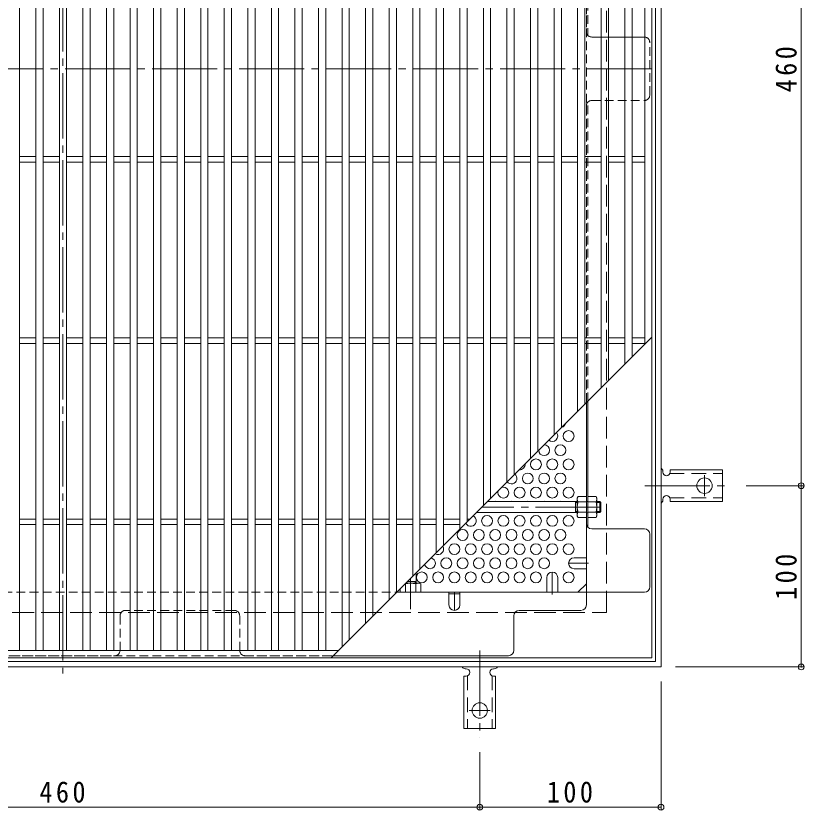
# Model space of a CAD drawing. Units: millimetres at full size, sheet at 1:4. Extents: x -953 to 1047, y -779 to 782.
# Drawn here: x -523.3 to -88.3, y -84.4 to 353.8 of the extents above; entities that cross this region are included whole.
import ezdxf

# ---------------------------------------------------------------- set-up
doc = ezdxf.new("R2010")
doc.units = ezdxf.units.MM
doc.header["$LTSCALE"] = 4
doc.header["$PDMODE"] = 32
doc.header["$PDSIZE"] = 3.2
for name, pattern in [('CHAIN1', [8, 5, -1, 1, -1]), ('CHAIN2', [12, 9, -1, 1, -1]), ('DASHED1', [1.8, 1.2, -0.6]), ('DASHED2', [3, 2, -1]), ('DASHED3', [4, 3, -1])]:
    doc.linetypes.add(name, pattern=pattern)
for name, color, linetype, lineweight in [('A-1_躯体', 3, 'Continuous', 9), ('A-2_仕上', 3, 'Continuous', 9), ('A-4_その他', 7, 'Continuous', 9), ('A-6_寸法', 2, 'Continuous', 9), ('A-7_ハッチ', 2, 'Continuous', 9), ('A-8_記号', 2, 'Continuous', 9), ('A-A_ﾊｯﾁ-ﾜｸ', 3, 'Continuous', 9), ('A-B_ﾊｯﾁ', 2, 'Continuous', 9)]:
    doc.layers.add(name, color=color, linetype=linetype, lineweight=lineweight)
doc.styles.add('ＭＳ ゴシック', font='')
doc.styles.get('ＭＳ ゴシック').set_extended_font_data('MS Gothic')

msp = doc.modelspace()

# ---------------------------------------------------------------- linework, layer by layer
at = {"layer": 'A-1_躯体', "color": 2}
for p, q in [((-167.292, 654.615), (-167.292, -5.385)), ((-170.292, 651.615), (-170.292, -2.385)), ((-170.292, -2.385), (-824.292, -2.385)), ((-167.292, -5.385), (-827.292, -5.385))]:
    msp.add_line(p, q, dxfattribs=at)
at = {"layer": 'A-1_躯体', "color": 2, "linetype": 'DASHED3'}
for p, q in [((-197.292, 24.615), (-197.292, 624.615)), ((-797.292, 24.615), (-197.292, 24.615))]:
    msp.add_line(p, q, dxfattribs=at)
at = {"layer": 'A-1_躯体'}
for p, q in [((-213.492, 85.812), (-263.095, 85.812)), ((-214.492, 79.812), (-214.492, 85.812)), ((-214.492, 85.312), (-213.492, 85.312)), ((-200.992, 85.812), (-202.692, 85.812)), ((-202.692, 85.312), (-200.492, 85.312)), ((-200.992, 79.812), (-200.992, 85.812)), ((-200.992, 85.812), (-200.492, 85.312)), ((-200.492, 80.312), (-200.492, 85.312)), ((-213.492, 79.812), (-269.095, 79.812)), ((-214.492, 80.312), (-213.492, 80.312)), ((-202.692, 80.312), (-200.492, 80.312)), ((-200.992, 79.812), (-202.692, 79.812)), ((-200.992, 79.812), (-200.492, 80.312)), ((-302.492, 46.416), (-302.492, 40.812)), ((-307.992, 40.916), (-307.992, 40.812)), ((-307.095, 41.812), (-302.492, 41.812)), ((-302.992, 41.812), (-302.992, 40.812))]:
    msp.add_line(p, q, dxfattribs=at)
at = {"layer": 'A-1_躯体', "linetype": 'CHAIN2'}
for p, q in [((-200.492, 82.812), (-266.095, 82.812)), ((-305.492, 43.416), (-305.492, 26.579))]:
    msp.add_line(p, q, dxfattribs=at)
at = {"layer": 'A-2_仕上'}
for p, q in [((-172.291, 649.615), (-172.291, -0.385)), ((-521.292, 3.615), (-521.292, 645.615)), ((-512.292, 3.615), (-512.292, 645.615)), ((-508.292, 3.615), (-508.292, 645.615)), ((-499.292, 3.615), (-499.292, 645.615)), ((-495.292, 3.615), (-495.292, 645.615)), ((-486.292, 3.615), (-486.292, 645.615)), ((-482.292, 3.615), (-482.292, 645.615)), ((-473.292, 3.615), (-473.292, 645.615)), ((-469.292, 3.615), (-469.292, 645.615)), ((-460.292, 3.615), (-460.292, 645.615)), ((-456.293, 3.615), (-456.293, 645.615)), ((-447.292, 3.615), (-447.292, 645.615)), ((-443.292, 3.615), (-443.292, 645.615)), ((-434.292, 3.615), (-434.292, 645.615)), ((-430.293, 3.615), (-430.293, 645.615)), ((-421.292, 3.615), (-421.292, 645.615)), ((-417.292, 3.615), (-417.292, 645.615)), ((-408.292, 3.615), (-408.292, 645.615)), ((-404.293, 3.615), (-404.293, 645.615)), ((-395.292, 3.615), (-395.292, 645.615)), ((-391.292, 3.615), (-391.292, 645.615)), ((-382.293, 3.615), (-382.293, 645.615)), ((-378.293, 3.615), (-378.293, 645.615)), ((-369.292, 3.615), (-369.292, 645.615)), ((-365.292, 3.615), (-365.292, 645.615)), ((-356.293, 3.615), (-356.293, 645.615)), ((-352.293, 3.615), (-352.293, 645.615)), ((-343.292, 5.615), (-343.292, 645.615)), ((-339.293, 9.615), (-339.293, 645.615)), ((-330.292, 18.615), (-330.292, 645.615)), ((-326.292, 22.615), (-326.292, 645.615)), ((-317.292, 31.615), (-317.292, 645.615)), ((-313.292, 35.615), (-313.292, 645.615)), ((-304.292, 44.615), (-304.292, 645.615)), ((-300.292, 48.615), (-300.292, 645.615)), ((-291.292, 57.615), (-291.292, 645.615)), ((-287.292, 61.615), (-287.292, 645.615)), ((-278.292, 70.615), (-278.292, 645.615)), ((-274.292, 74.615), (-274.292, 645.615)), ((-265.292, 83.616), (-265.292, 645.615)), ((-261.292, 87.616), (-261.292, 645.615)), ((-252.292, 96.616), (-252.292, 645.615)), ((-248.292, 645.615), (-248.292, 100.616)), ((-239.291, 645.615), (-239.291, 109.616)), ((-235.292, 645.615), (-235.292, 113.616)), ((-226.291, 645.615), (-226.291, 122.616)), ((-222.291, 645.615), (-222.291, 126.616)), ((-213.291, 135.616), (-213.291, 645.615)), ((-209.291, 139.616), (-209.291, 645.615)), ((-200.291, 148.616), (-200.291, 645.615)), ((-196.291, 152.616), (-196.291, 645.615)), ((-187.291, 161.616), (-187.291, 645.615)), ((-183.291, 165.616), (-183.291, 645.615)), ((-176.292, 172.616), (-176.292, 645.615)), ((-521.293, 276.115), (-512.292, 276.115)), ((-508.292, 276.115), (-499.292, 276.115)), ((-495.293, 276.115), (-486.292, 276.115)), ((-482.292, 276.115), (-473.292, 276.115)), ((-469.293, 276.115), (-460.292, 276.115)), ((-456.293, 276.115), (-447.292, 276.115)), ((-443.293, 276.115), (-434.292, 276.115)), ((-430.293, 276.115), (-421.292, 276.115)), ((-417.293, 276.115), (-408.292, 276.115)), ((-404.293, 276.115), (-395.292, 276.115)), ((-391.293, 276.115), (-382.293, 276.115)), ((-378.293, 276.115), (-369.292, 276.115)), ((-365.293, 276.115), (-356.293, 276.115)), ((-352.293, 276.115), (-343.292, 276.115)), ((-339.293, 276.115), (-330.292, 276.115)), ((-326.293, 276.115), (-317.292, 276.115)), ((-313.293, 276.115), (-304.292, 276.115)), ((-300.292, 276.115), (-291.292, 276.115)), ((-287.292, 276.115), (-278.292, 276.115)), ((-274.292, 276.115), (-265.292, 276.115)), ((-261.292, 276.115), (-252.292, 276.115)), ((-248.292, 276.115), (-239.291, 276.115)), ((-235.292, 276.115), (-226.291, 276.115)), ((-222.292, 276.115), (-213.291, 276.115)), ((-209.292, 276.115), (-200.291, 276.115)), ((-196.291, 276.115), (-187.291, 276.115)), ((-183.291, 276.115), (-176.292, 276.115)), ((-521.293, 273.115), (-512.292, 273.115)), ((-508.292, 273.115), (-499.292, 273.115)), ((-495.293, 273.115), (-486.292, 273.115)), ((-482.292, 273.115), (-473.292, 273.115)), ((-469.293, 273.115), (-460.292, 273.115)), ((-456.293, 273.115), (-447.292, 273.115)), ((-443.293, 273.115), (-434.292, 273.115)), ((-430.293, 273.115), (-421.292, 273.115)), ((-417.293, 273.115), (-408.292, 273.115)), ((-404.293, 273.115), (-395.292, 273.115)), ((-391.293, 273.115), (-382.293, 273.115)), ((-378.293, 273.115), (-369.292, 273.115)), ((-365.293, 273.115), (-356.293, 273.115)), ((-352.293, 273.115), (-343.292, 273.115)), ((-339.293, 273.115), (-330.292, 273.115)), ((-326.293, 273.115), (-317.292, 273.115)), ((-313.293, 273.115), (-304.292, 273.115)), ((-300.292, 273.115), (-291.292, 273.115)), ((-287.292, 273.115), (-278.292, 273.115)), ((-274.292, 273.115), (-265.292, 273.115)), ((-261.292, 273.115), (-252.292, 273.115)), ((-248.292, 273.115), (-239.291, 273.115)), ((-235.292, 273.115), (-226.291, 273.115)), ((-222.292, 273.115), (-213.291, 273.115)), ((-209.292, 273.115), (-200.291, 273.115)), ((-196.291, 273.115), (-187.291, 273.115)), ((-183.291, 273.115), (-176.292, 273.115)), ((-521.293, 176.115), (-512.292, 176.115)), ((-508.292, 176.115), (-499.292, 176.115)), ((-495.293, 176.115), (-486.292, 176.115)), ((-482.292, 176.115), (-473.292, 176.115)), ((-469.293, 176.115), (-460.292, 176.115)), ((-456.293, 176.115), (-447.292, 176.115)), ((-443.293, 176.115), (-434.292, 176.115)), ((-430.293, 176.115), (-421.292, 176.115)), ((-417.293, 176.115), (-408.292, 176.115)), ((-404.293, 176.115), (-395.292, 176.115)), ((-391.293, 176.115), (-382.293, 176.115)), ((-378.293, 176.115), (-369.292, 176.115)), ((-365.293, 176.115), (-356.293, 176.115)), ((-352.293, 176.115), (-343.292, 176.115)), ((-172.291, 176.616), (-349.292, -0.385)), ((-339.293, 176.115), (-330.292, 176.115)), ((-326.293, 176.115), (-317.292, 176.115)), ((-313.293, 176.115), (-304.292, 176.115)), ((-300.292, 176.115), (-291.292, 176.115)), ((-287.292, 176.115), (-278.292, 176.115)), ((-274.292, 176.115), (-265.292, 176.115)), ((-261.292, 176.115), (-252.292, 176.115)), ((-248.292, 176.115), (-239.291, 176.115)), ((-235.292, 176.115), (-226.291, 176.115)), ((-222.292, 176.115), (-213.291, 176.115)), ((-209.292, 176.115), (-200.291, 176.115)), ((-196.291, 176.115), (-187.291, 176.115)), ((-183.291, 176.115), (-176.292, 176.115)), ((-521.293, 173.115), (-512.292, 173.115)), ((-508.292, 173.115), (-499.292, 173.115)), ((-495.293, 173.115), (-486.292, 173.115)), ((-482.292, 173.115), (-473.292, 173.115)), ((-469.293, 173.115), (-460.292, 173.115)), ((-456.293, 173.115), (-447.292, 173.115)), ((-443.293, 173.115), (-434.292, 173.115)), ((-430.293, 173.115), (-421.292, 173.115)), ((-417.293, 173.115), (-408.292, 173.115)), ((-404.293, 173.115), (-395.292, 173.115)), ((-391.293, 173.115), (-382.293, 173.115)), ((-378.293, 173.115), (-369.292, 173.115)), ((-365.293, 173.115), (-356.293, 173.115)), ((-352.293, 173.115), (-343.292, 173.115)), ((-339.293, 173.115), (-330.292, 173.115)), ((-326.293, 173.115), (-317.292, 173.115)), ((-313.293, 173.115), (-304.292, 173.115)), ((-300.292, 173.115), (-291.292, 173.115)), ((-287.292, 173.115), (-278.292, 173.115)), ((-274.292, 173.115), (-265.292, 173.115)), ((-261.292, 173.115), (-252.292, 173.115)), ((-248.292, 173.115), (-239.291, 173.115)), ((-235.292, 173.115), (-226.291, 173.115)), ((-222.292, 173.115), (-213.291, 173.115)), ((-209.292, 173.115), (-200.291, 173.115)), ((-196.291, 173.115), (-187.291, 173.115)), ((-183.291, 173.115), (-176.292, 173.115)), ((-521.293, 76.115), (-512.292, 76.115)), ((-508.292, 76.115), (-499.292, 76.115)), ((-495.293, 76.115), (-486.292, 76.115)), ((-482.292, 76.115), (-473.292, 76.115)), ((-469.293, 76.115), (-460.292, 76.115)), ((-456.293, 76.115), (-447.292, 76.115)), ((-443.293, 76.115), (-434.292, 76.115)), ((-430.293, 76.115), (-421.292, 76.115)), ((-417.293, 76.115), (-408.292, 76.115)), ((-404.293, 76.115), (-395.292, 76.115)), ((-391.293, 76.115), (-382.293, 76.115)), ((-378.293, 76.115), (-369.292, 76.115)), ((-365.293, 76.115), (-356.293, 76.115)), ((-352.293, 76.115), (-343.292, 76.115)), ((-339.293, 76.115), (-330.292, 76.115)), ((-326.293, 76.115), (-317.292, 76.115)), ((-313.293, 76.115), (-304.292, 76.115)), ((-300.292, 76.115), (-291.292, 76.115)), ((-287.292, 76.115), (-278.292, 76.115)), ((-274.292, 76.115), (-272.792, 76.115)), ((-521.293, 73.115), (-512.292, 73.115)), ((-508.292, 73.115), (-499.292, 73.115)), ((-495.293, 73.115), (-486.292, 73.115)), ((-482.292, 73.115), (-473.292, 73.115)), ((-469.293, 73.115), (-460.292, 73.115)), ((-456.293, 73.115), (-447.292, 73.115)), ((-443.293, 73.115), (-434.292, 73.115)), ((-430.293, 73.115), (-421.292, 73.115)), ((-417.293, 73.115), (-408.292, 73.115)), ((-404.293, 73.115), (-395.292, 73.115)), ((-391.293, 73.115), (-382.293, 73.115)), ((-378.293, 73.115), (-369.292, 73.115)), ((-365.293, 73.115), (-356.293, 73.115)), ((-352.293, 73.115), (-343.292, 73.115)), ((-339.293, 73.115), (-330.292, 73.115)), ((-326.293, 73.115), (-317.292, 73.115)), ((-313.293, 73.115), (-304.292, 73.115)), ((-300.292, 73.115), (-291.292, 73.115)), ((-287.292, 73.115), (-278.292, 73.115)), ((-345.292, 3.615), (-822.292, 3.615)), ((-172.291, -0.385), (-822.292, -0.385))]:
    msp.add_line(p, q, dxfattribs=at)
at = {"layer": 'A-4_その他'}
for p, q in [((-89.914, 94.616), (-89.914, 554.615)), ((-88.714, 94.616), (-120.292, 94.616)), ((-89.914, -5.385), (-89.914, 94.616)), ((-88.714, -5.385), (-159.292, -5.385)), ((-167.292, -83.962), (-167.292, -13.385)), ((-267.292, -83.962), (-267.292, -52.385)), ((-727.291, -82.762), (-267.292, -82.762)), ((-267.292, -82.762), (-167.292, -82.762))]:
    msp.add_line(p, q, dxfattribs=at)
for p in [(-89.914, 94.616), (-89.914, -5.385), (-267.292, -82.762), (-167.292, -82.762)]:
    msp.add_point(p, dxfattribs=at)
at = {"layer": 'A-6_寸法'}
for centre in [(-218.292, 121.965), (-222.792, 114.171), (-236.292, 106.377), (-227.292, 106.377), (-218.292, 106.377), (-240.792, 98.583), (-231.792, 98.583), (-222.792, 98.583), (-245.292, 90.788), (-236.292, 90.788), (-227.292, 90.788), (-218.292, 90.788), (-263.292, 75.2), (-254.292, 75.2), (-245.292, 75.2), (-236.292, 75.2), (-227.292, 75.2), (-218.292, 75.2), (-276.792, 67.406), (-267.792, 67.406), (-258.792, 67.406), (-249.792, 67.406), (-240.792, 67.406), (-231.792, 67.406), (-222.792, 67.406), (-281.292, 59.612), (-272.292, 59.612), (-263.292, 59.612), (-254.292, 59.612), (-245.292, 59.612), (-236.292, 59.612), (-227.292, 59.612), (-218.292, 59.612), (-285.792, 51.817), (-276.792, 51.817), (-267.792, 51.817), (-258.792, 51.817), (-249.792, 51.817), (-240.792, 51.817), (-231.792, 51.817), (-299.292, 44.023), (-290.292, 44.023), (-281.292, 44.023), (-272.292, 44.023), (-263.292, 44.023), (-254.292, 44.023), (-245.292, 44.023), (-236.292, 44.023), (-218.292, 44.023)]:
    msp.add_circle(centre, 3, dxfattribs=at)
for centre, start, end in [((-222.792, 129.76), 284.19114, 345.80886), ((-227.292, 121.965), 229.72788, 40.27212), ((-231.792, 114.171), 181.04974, 88.95026), ((-245.292, 106.377), 265.60418, 4.39582), ((-249.792, 98.583), 217.783, 52.217), ((-254.292, 90.788), 160.56655, 109.43345), ((-258.792, 82.994), 69.91728, 110.08272), ((-249.792, 82.994), 69.91728, 110.08272), ((-240.792, 82.994), 69.91728, 110.08272), ((-231.792, 82.994), 69.91728, 110.08272), ((-222.792, 82.994), 69.91728, 110.08272), ((-272.292, 75.2), 205.5078, 64.4922), ((-290.292, 59.612), 238.57556, 31.42444), ((-294.792, 51.817), 192.19854, 77.80146)]:
    msp.add_arc(centre, 3, start, end, dxfattribs=at)
at = {"layer": 'A-7_ハッチ', "linetype": 'CHAIN2'}
for p, q in [((-497.292, 658.212), (-497.292, -8.981)), ((-172.135, 324.615), (-822.017, 324.615))]:
    msp.add_line(p, q, dxfattribs=at)
at = {"layer": 'A-7_ハッチ', "linetype": 'DASHED1'}
for p, q in [((-208.492, 140.416), (-208.492, 620.419)), ((-207.692, 577.462), (-207.692, 343.076)), ((-176.488, 342.116), (-205.492, 342.116)), ((-173.488, 310.115), (-173.488, 339.116)), ((-205.492, 307.115), (-176.488, 307.115)), ((-207.692, 141.216), (-207.692, 306.154)), ((-207.692, 85.812), (-208.492, 85.812)), ((-207.692, 79.612), (-208.492, 79.612)), ((-818.095, 35.812), (-313.095, 35.812)), ((-465.792, 22.812), (-465.792, 3.812)), ((-402.792, 25.812), (-462.792, 25.812)), ((-399.792, 22.812), (-399.792, 3.812)), ((-525.792, 0.812), (-468.792, 0.812)), ((-396.792, 0.812), (-348.095, 0.812))]:
    msp.add_line(p, q, dxfattribs=at)
at = {"layer": 'A-7_ハッチ'}
for p, q in [((-208.492, 28.812), (-208.492, 140.416)), ((-207.692, 71.773), (-207.692, 141.216)), ((-176.488, 70.813), (-205.492, 70.813)), ((-173.488, 38.812), (-173.488, 67.813)), ((-213.104, 35.812), (-208.492, 40.424)), ((-313.095, 35.812), (-176.488, 35.812)), ((-284.292, 35.012), (-278.292, 35.012)), ((-248.493, 3.812), (-248.493, 22.812)), ((-245.493, 25.812), (-211.492, 25.812)), ((-348.095, 0.812), (-251.493, 0.812))]:
    msp.add_line(p, q, dxfattribs=at)
at = {"layer": 'A-7_ハッチ', "linetype": 'DASHED1'}
for centre, start, end in [((-205.492, 345.116), 180, 270), ((-176.488, 339.116), 0, 90), ((-205.492, 304.115), 90, 180), ((-176.488, 310.115), 270, 0), ((-462.792, 22.812), 90, 180), ((-402.792, 22.812), 0, 90), ((-468.792, 3.812), 270, 0), ((-396.792, 3.812), 180, 270)]:
    msp.add_arc(centre, 3, start, end, dxfattribs=at)
at = {"layer": 'A-7_ハッチ'}
for centre, start, end in [((-205.492, 73.813), 180, 270), ((-176.488, 67.813), 0, 90), ((-176.488, 38.812), 270, 0), ((-211.492, 28.812), 270, 0), ((-245.493, 22.812), 90, 180), ((-251.493, 3.812), 270, 0)]:
    msp.add_arc(centre, 3, start, end, dxfattribs=at)
at = {"layer": 'A-8_記号'}
for p, q in [((-215.292, 54.817), (-208.492, 54.817)), ((-215.292, 48.817), (-208.492, 48.817)), ((-230.292, 43.962), (-230.292, 35.812)), ((-224.292, 43.962), (-224.292, 35.812)), ((-284.292, 28.812), (-284.292, 35.812)), ((-278.292, 28.812), (-278.292, 35.812))]:
    msp.add_line(p, q, dxfattribs=at)
at = {"layer": 'A-8_記号', "linetype": 'CHAIN1'}
for p, q in [((-207.292, 51.817), (-218.292, 51.817)), ((-227.292, 34.612), (-227.292, 46.962)), ((-281.292, 35.812), (-281.292, 25.812))]:
    msp.add_line(p, q, dxfattribs=at)
at = {"layer": 'A-8_記号'}
for centre, start, end in [((-215.292, 51.817), 90, 270), ((-227.292, 43.962), 0, 180), ((-281.292, 28.812), 180, 0)]:
    msp.add_arc(centre, 3, start, end, dxfattribs=at)
at = {"layer": 'A-A_ﾊｯﾁ-ﾜｸ', "color": 2, "linetype": 'DASHED1'}
for p, q in [((-208.492, 575.582), (-208.492, 345.116)), ((-205.492, 342.116), (-176.488, 342.116)), ((-173.488, 310.115), (-173.488, 339.116)), ((-205.492, 307.115), (-176.488, 307.115)), ((-208.492, 304.115), (-208.492, 140.416)), ((-743.091, 0.812), (-348.095, 0.812))]:
    msp.add_line(p, q, dxfattribs=at)
at = {"layer": 'A-A_ﾊｯﾁ-ﾜｸ'}
for p, q in [((-166.292, 102.616), (-166.292, 102.116)), ((-162.292, 103.366), (-162.292, 102.116)), ((-162.292, 103.366), (-133.292, 103.366)), ((-133.292, 85.866), (-133.292, 103.366)), ((-166.292, 87.12), (-166.292, 86.607)), ((-162.292, 85.866), (-162.292, 87.116)), ((-162.292, 85.866), (-133.292, 85.866)), ((-274.787, -6.385), (-275.3, -6.385)), ((-259.292, -6.385), (-259.792, -6.385)), ((-276.042, -10.385), (-274.792, -10.385)), ((-276.042, -10.385), (-276.042, -39.385)), ((-258.541, -10.385), (-259.791, -10.385)), ((-258.541, -10.385), (-258.541, -39.385)), ((-276.042, -39.385), (-258.541, -39.385))]:
    msp.add_line(p, q, dxfattribs=at)
at = {"layer": 'A-A_ﾊｯﾁ-ﾜｸ', "linetype": 'DASHED2'}
for p, q in [((-162.438, 101.366), (-133.292, 101.366)), ((-162.438, 87.866), (-133.292, 87.866)), ((-274.042, -10.239), (-274.042, -39.385)), ((-260.541, -10.239), (-260.541, -39.385))]:
    msp.add_line(p, q, dxfattribs=at)
at = {"layer": 'A-A_ﾊｯﾁ-ﾜｸ', "color": 7, "linetype": 'CHAIN2'}
for p, q in [((-143.292, 100.392), (-143.292, 88.84)), ((-176.292, 94.616), (-128.292, 94.616)), ((-267.292, 3.616), (-267.292, -44.385)), ((-261.516, -29.385), (-273.068, -29.385))]:
    msp.add_line(p, q, dxfattribs=at)
at = {"layer": 'A-A_ﾊｯﾁ-ﾜｸ'}
for centre in [(-143.292, 94.616), (-267.292, -29.385)]:
    msp.add_circle(centre, 4.25, dxfattribs=at)
at = {"layer": 'A-A_ﾊｯﾁ-ﾜｸ', "color": 2, "linetype": 'DASHED1'}
for centre, start, end in [((-205.492, 345.116), 180, 270), ((-176.488, 339.116), 0, 90), ((-205.492, 304.115), 90, 180), ((-176.488, 310.115), 270, 0)]:
    msp.add_arc(centre, 3, start, end, dxfattribs=at)
at = {"layer": 'A-A_ﾊｯﾁ-ﾜｸ'}
for centre, start, end in [((-168.292, 102.616), 0.27597, 60.00049), ((-164.292, 102.116), 180, 0), ((-164.292, 87.116), 0, 179.86671), ((-168.292, 86.616), 299.99928, 359.75838), ((-275.292, -4.385), 209.99928, 269.75838), ((-274.792, -8.385), 270, 89.86671), ((-259.791, -8.385), 90, 270), ((-259.292, -4.385), 270.27597, 330.00049)]:
    msp.add_arc(centre, 2, start, end, dxfattribs=at)
at = {"layer": 'A-B_ﾊｯﾁ'}
for p, q in [((-213.492, 87.812), (-213.059, 88.562)), ((-213.492, 77.812), (-213.492, 87.812)), ((-208.492, 88.562), (-213.059, 88.562)), ((-208.492, 77.062), (-208.492, 88.562)), ((-207.692, 77.062), (-207.692, 88.562)), ((-207.692, 88.562), (-203.125, 88.562)), ((-202.692, 87.812), (-203.125, 88.562)), ((-202.692, 77.812), (-202.692, 87.812)), ((-213.059, 85.675), (-208.492, 85.675)), ((-203.125, 85.675), (-207.692, 85.675)), ((-213.059, 79.949), (-208.492, 79.949)), ((-203.125, 79.949), (-207.692, 79.949)), ((-213.492, 77.812), (-213.059, 77.062)), ((-208.492, 77.062), (-213.059, 77.062)), ((-207.692, 77.062), (-203.125, 77.062)), ((-202.692, 77.812), (-203.125, 77.062)), ((-308.355, 40.379), (-308.355, 35.812)), ((-308.095, 40.812), (-300.492, 40.812)), ((-302.628, 40.379), (-302.628, 35.812)), ((-300.492, 40.812), (-299.742, 40.379)), ((-299.742, 35.812), (-299.742, 40.379)), ((-311.242, 35.812), (-311.242, 37.666))]:
    msp.add_line(p, q, dxfattribs=at)
for centre, radius, start, end in [((-210.21, 86.917), 3.29, 149.99998, 176.07924), ((-205.974, 86.917), 3.29, 3.92076, 30.00002), ((-210.757, 87.152), 2.735, 180.2103, 212.68507), ((-203.809, 82.812), 9.683, 162.79973, 197.20026), ((-205.426, 87.152), 2.735, 327.31493, 359.7897), ((-212.374, 82.812), 9.683, 342.79974, 17.20027), ((-210.757, 78.472), 2.735, 147.31491, 179.78969), ((-205.426, 78.472), 2.735, 0.21031, 32.68509), ((-210.21, 78.707), 3.29, 183.92075, 210), ((-205.974, 78.707), 3.29, 330, 356.07925), ((-309.832, 38.077), 2.735, 57.31491, 59.9618), ((-305.492, 31.129), 9.683, 72.79973, 107.20026), ((-301.151, 38.077), 2.735, 90.2103, 122.68507), ((-301.386, 37.53), 3.29, 59.99998, 86.07924)]:
    msp.add_arc(centre, radius, start, end, dxfattribs=at)

# ---------------------------------------------------------------- texts
at = {"layer": 'A-4_その他', "color": 2, "char_height": 11.73, "attachment_point": 7, "rotation": 90, "style": 'ＭＳ ゴシック'}
for s, insert in [('\\T1.27;\\W0.9;460', (-92.314, 311.616)), ('\\T1.27;\\W0.9;100', (-92.314, 31.616))]:
    msp.add_mtext(s, dxfattribs=dict(at, insert=insert))
at = {"layer": 'A-4_その他', "color": 2, "char_height": 11.73, "attachment_point": 7, "style": 'ＭＳ ゴシック'}
for s, insert in [('\\T1.27;\\W0.9;460', (-510.291, -80.362)), ('\\T1.27;\\W0.9;100', (-230.292, -80.362))]:
    msp.add_mtext(s, dxfattribs=dict(at, insert=insert))

doc.saveas('drawing.dxf')
